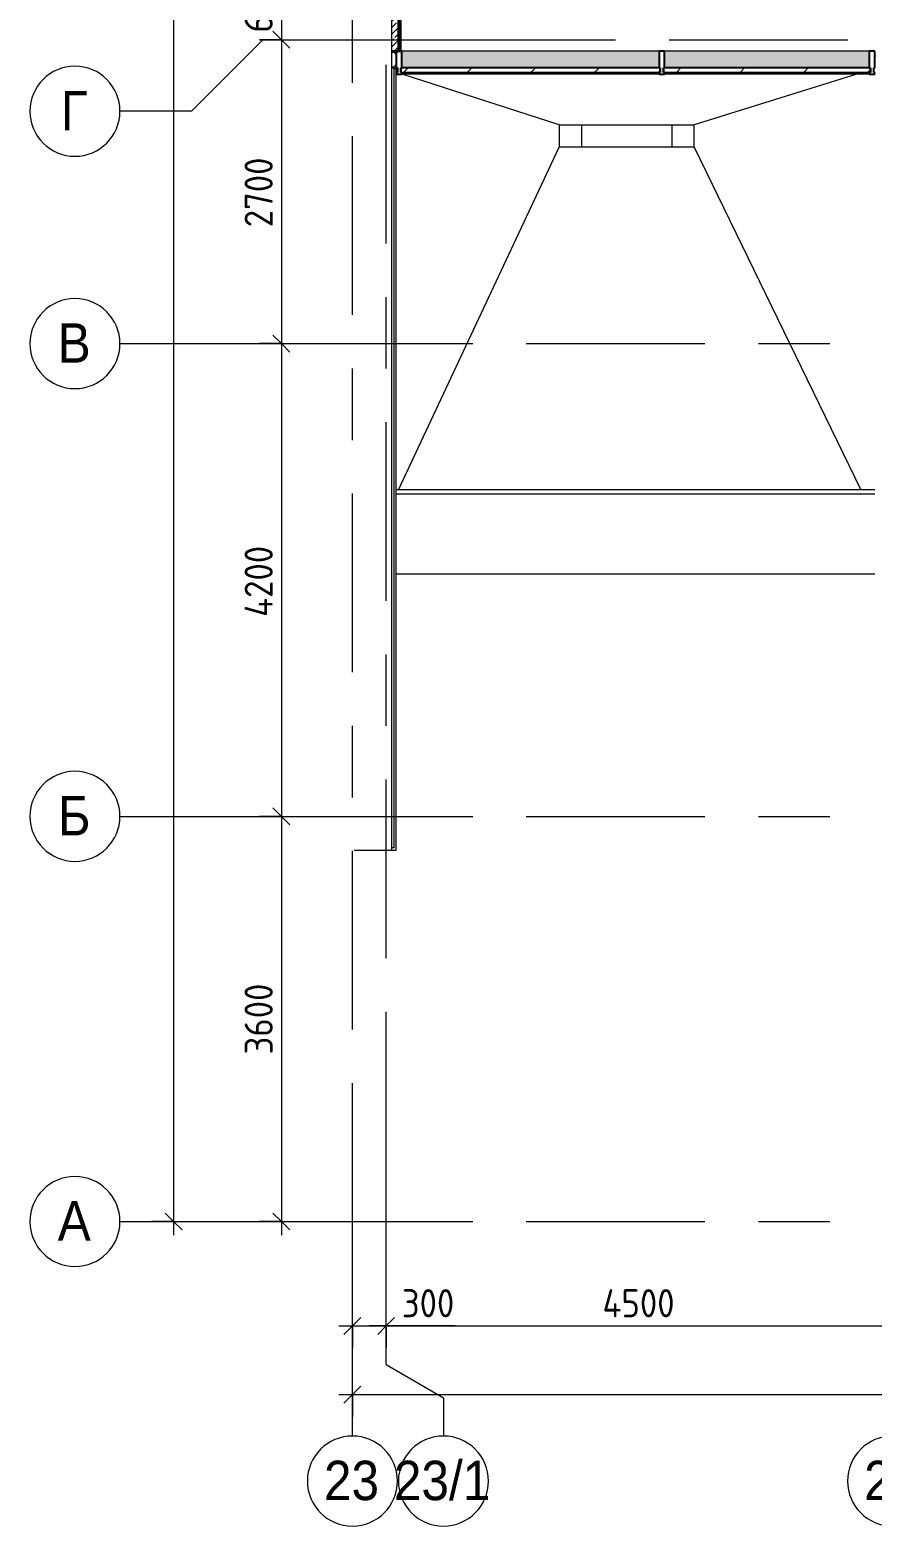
# Model space of a CAD drawing. Header units: millimetres. Extents: x 81094 to 272713, y -8553 to 29000.
# Drawn here: x 81694 to 89179, y -2706 to 10588 of the extents above; entities that cross this region are included whole.
import ezdxf

# ---------------------------------------------------------------- set-up
doc = ezdxf.new("R2010")
doc.units = ezdxf.units.MM
doc.linetypes.add('Осевая', pattern=[3175, 635, -476.25, 1587.5, -476.25])
for name, color, linetype, lineweight in [('A-ANNO-DIMS', 7, 'Continuous', 9), ('A-ANNO-DIMS-100', 7, 'Continuous', 9), ('A-DETL-GENF', 7, 'Continuous', 9), ('A-GENM', 7, 'Continuous', 9), ('A-GLAZ-CURT', 7, 'Continuous', 9), ('A-GLAZ-CURT-1', 7, 'Continuous', 25), ('A-GLAZ-CWMG', 7, 'Continuous', 9), ('A-GLAZ-CWMG-1', 7, 'Continuous', 25), ('A-ROOF', 7, 'Continuous', 9), ('A-WALL', 7, 'Continuous', 9), ('I-WALL', 7, 'Continuous', 9), ('Оси', 7, 'Continuous', 9), ('Оси-1', 7, 'Continuous', 20), ('Оси-2', 7, 'Осевая', 9)]:
    doc.layers.add(name, color=color, linetype=linetype, lineweight=lineweight)
for name, color, linetype, lineweight, true_color in [('A-WALL-1', 7, 'Continuous', 35, 0x3c3c3c), ('A-WALL-2', 7, 'Continuous', 13, 0x3c3c3c), ('A-WALL-3', 7, 'Continuous', 25, 0x3c3c3c), ('A-WALL-FNSH-1', 7, 'Continuous', 9, 0x3c3c3c), ('A-WALL-FNSH-2', 7, 'Continuous', 13, 0x3c3c3c)]:
    doc.layers.add(name, color=color, linetype=linetype, lineweight=lineweight, true_color=true_color)
doc.styles.add('Arial', font='arial.ttf', dxfattribs={"width": 0.9, "height": 350})
doc.styles.add('ISOCPEUR', font='isocpeur.ttf', dxfattribs={"width": 0.9, "height": 250})
doc.dimstyles.new('ISO-2_5_0_9К_БОЛЬШОЙ', dxfattribs={"dimscale": 304.8, "dimtxt": 248.995294, "dimasz": 0.492126, "dimexe": 0.393701, "dimexo": 0.984252, "dimgap": 0, "dimtad": 1, "dimdec": 0, "dimrnd": 10, "dimzin": 0, "dimdsep": 46, "dimtxsty": 'ISOCPEUR', "dimblk1": 'OBLIQUE', "dimblk2": 'OBLIQUE', "dimsah": 1, "dimcen": 0.09, "dimdle": 0.393701, "dimazin": 0, "dimtfac": 1, "dimtdec": 4, "dimtix": 1, "dimtmove": 0, "dimatfit": 3, "dimfxl": 1, "dimtvp": 1, "dimtolj": 1, "dimtzin": 0, "dimarcsym": 2})
doc.dimstyles.new('ISO-2_5_0_9К_БОЛЬШОЙ_1', dxfattribs={"dimscale": 304.8, "dimtxt": 248.995294, "dimasz": 0.492126, "dimexe": 0.393701, "dimexo": 0.984252, "dimgap": 0, "dimtad": 1, "dimdec": 0, "dimrnd": 10, "dimzin": 0, "dimdsep": 46, "dimtxsty": 'ISOCPEUR', "dimblk1": 'OBLIQUE', "dimblk2": 'OBLIQUE', "dimsah": 1, "dimcen": 0.09, "dimdle": 0.393701, "dimazin": 0, "dimtfac": 1, "dimtdec": 4, "dimtix": 1, "dimtmove": 2, "dimatfit": 3, "dimfxl": 1, "dimtvp": 1, "dimtolj": 1, "dimtzin": 0, "dimarcsym": 2})
doc.dimstyles.new('ISO-2_5_0_9К_БОЛЬШОЙ_2', dxfattribs={"dimscale": 304.8, "dimtxt": 248.995294, "dimasz": 0.492126, "dimexe": 0.393701, "dimexo": 0.984252, "dimgap": 0, "dimtad": 1, "dimdec": 0, "dimrnd": 10, "dimzin": 0, "dimdsep": 46, "dimtxsty": 'ISOCPEUR', "dimblk1": 'OBLIQUE', "dimblk2": 'OBLIQUE', "dimsah": 1, "dimcen": 0.09, "dimdle": 0.393701, "dimazin": 0, "dimtfac": 1, "dimtdec": 4, "dimtix": 1, "dimtmove": 1, "dimatfit": 3, "dimfxl": 1, "dimtvp": 1, "dimtolj": 1, "dimtzin": 0, "dimarcsym": 2})

# ---------------------------------------------------------------- blocks, each defined once
blk = doc.blocks.new('Системная панель - Стекло - 40мм-23946635-План расстановки осветительного оборудования 2 этажа в осях 23-33')
at = {"layer": 'A-GLAZ-CURT'}
h = blk.add_hatch(dxfattribs=at)
h.set_pattern_fill('FP_9', color=256, style=0, pattern_type=2)
h.set_pattern_definition([(45, (-86242.5, -10110), (-282.8427, 282.8427), [200, -600]), (45, (-86442.5, -10210), (-282.8427, 282.8427), [600, -200]), (45, (-86042.5, -10310), (-282.8427, 282.8427), [200, -600])])
h.paths.add_polyline_path([(1153, 0), (1153, 40), (-1153, 40), (-1153, 0), (1020, 0)])
at = {"layer": 'A-GLAZ-CURT-1'}
for p, q in [((1153, 40), (-1153, 40)), ((-1153, 40), (-1153, 0)), ((-1153, 0), (1153, 0)), ((1153, 0), (1153, 40))]:
    blk.add_line(p, q, dxfattribs=at)
blk = doc.blocks.new('Системная панель - Стекло - 40мм-23946636-План расстановки осветительного оборудования 2 этажа в осях 23-33')
at = {"layer": 'A-GLAZ-CURT'}
h = blk.add_hatch(dxfattribs=at)
h.set_pattern_fill('FP_10', color=256, style=0, pattern_type=2)
h.set_pattern_definition([(45, (-88344.25, -10110), (-282.8427, 282.8427), [200, -600]), (45, (-88544.25, -10210), (-282.8427, 282.8427), [600, -200]), (45, (-88144.25, -10310), (-282.8427, 282.8427), [200, -600])])
h.paths.add_polyline_path([(919, 0), (919, 40), (-919, 40), (-919, 0), (211, 0)])
at = {"layer": 'A-GLAZ-CURT-1'}
for p, q in [((919, 40), (-919, 40)), ((-919, 40), (-919, 0)), ((-919, 0), (919, 0)), ((919, 0), (919, 40))]:
    blk.add_line(p, q, dxfattribs=at)
blk = doc.blocks.new('Прямоугольный импост - Импост структурный с накладкой - 190мм-23186047-План расстановки осветительного оборудования 2 этажа в осях 23-33')
at = {"layer": 'A-GLAZ-CWMG'}
for points in [[(87285, 10250), (87285, 10400), (85000, 10400), (85000, 10250), (87162, 10250)], [(87285, 10193), (87285, 10210), (85000, 10210), (85000, 10193), (87162, 10193)]]:
    blk.add_hatch(color=256, dxfattribs=at).paths.add_polyline_path(points)
for p, q in [((87285, 10400), (85000, 10400)), ((87285, 10193), (85000, 10193))]:
    blk.add_line(p, q, dxfattribs=at)
blk = doc.blocks.new('Прямоугольный импост - Импост структурный с накладкой - 190мм-23186048-План расстановки осветительного оборудования 2 этажа в осях 23-33')
at = {"layer": 'A-GLAZ-CWMG'}
for points in [[(88000, 10250), (88000, 10400), (87335, 10400), (87335, 10250)], [(88000, 10193), (88000, 10210), (87335, 10210), (87335, 10193)]]:
    blk.add_hatch(color=256, dxfattribs=at).paths.add_polyline_path(points)
for p, q in [((88000, 10400), (87335, 10400)), ((88000, 10193), (87335, 10193))]:
    blk.add_line(p, q, dxfattribs=at)
blk = doc.blocks.new('Прямоугольный импост - Импост структурный с накладкой - 190мм-23186049-План расстановки осветительного оборудования 2 этажа в осях 23-33')
at = {"layer": 'A-GLAZ-CWMG'}
for points in [[(89154, 10250), (89154, 10400), (88000, 10400), (88000, 10250), (88455, 10250)], [(88000, 10193), (89154, 10193), (89154, 10210), (88000, 10210)]]:
    blk.add_hatch(color=256, dxfattribs=at).paths.add_polyline_path(points)
for p, q in [((89154, 10400), (88000, 10400)), ((89154, 10193), (88000, 10193))]:
    blk.add_line(p, q, dxfattribs=at)
blk = doc.blocks.new('Прямоугольный импост - Импост структурный с накладкой - 190мм-23946639-План расстановки осветительного оборудования 2 этажа в осях 23-33')
at = {"layer": 'A-GLAZ-CWMG-1'}
for p, q in [((-50, 0), (-50, 17)), ((-50, 17), (0, 17)), ((-40, 0), (-50, 0)), ((-40, -40), (-40, 0)), ((0, 0), (-10, 0)), ((-10, 0), (-10, -40)), ((0, 17), (0, 0)), ((-50, -190), (-50, -40)), ((-50, -40), (-40, -40)), ((-10, -40), (0, -40)), ((0, -40), (0, -190)), ((0, -190), (-50, -190))]:
    blk.add_line(p, q, dxfattribs=at)
blk = doc.blocks.new('Прямоугольный импост - Импост структурный с накладкой - 190мм-23946641-План расстановки осветительного оборудования 2 этажа в осях 23-33')
at = {"layer": 'A-GLAZ-CWMG-1'}
for p, q in [((0, 17), (-50, 17)), ((-50, 17), (-50, 0)), ((-50, 0), (-40, 0)), ((-40, 0), (-40, -40)), ((-10, -40), (-10, 0)), ((-10, 0), (0, 0)), ((0, 0), (0, 17)), ((-40, -40), (-50, -40)), ((-50, -40), (-50, -190)), ((0, -40), (-10, -40)), ((0, -190), (0, -40)), ((-50, -190), (0, -190))]:
    blk.add_line(p, q, dxfattribs=at)
blk = doc.blocks.new('Прямоугольный импост - Импост структурный с накладкой - 190мм-23946633-План расстановки осветительного оборудования 2 этажа в осях 23-33')
at = {"layer": 'A-GLAZ-CWMG-1'}
for p, q in [((-25, 0), (-25, 17)), ((-25, 17), (25, 17)), ((-15, 0), (-25, 0)), ((-15, -40), (-15, 0)), ((25, 0), (15, 0)), ((15, 0), (15, -40)), ((25, 17), (25, 0)), ((-25, -190), (-25, -40)), ((-25, -40), (-15, -40)), ((15, -40), (25, -40)), ((25, -40), (25, -190)), ((25, -190), (-25, -190))]:
    blk.add_line(p, q, dxfattribs=at)
blk = doc.blocks.new('парапет9 - парапет-22867712-План расстановки осветительного оборудования 2 этажа в осях 23-33')
at = {"layer": 'A-GENM'}
for p, q in [((89202, 8002), (84950, 8002)), ((89202, 7964), (84950, 7964)), ((84950, 7255), (89202, 7255))]:
    blk.add_line(p, q, dxfattribs=at)
blk = doc.blocks.new('DET_L_Линия разрыва - М100-30654842-План расстановки осветительного оборудования 2 этажа в осях 23-33')
at = {"layer": 'A-DETL-GENF'}
blk.add_line((24080, 0), (12340, 0), dxfattribs=at)
blk = doc.blocks.new('Ось сетки - D8-29747960-План расстановки осветительного оборудования 2 этажа в осях 23-33')
at = {"layer": 'Оси-1'}
for start, end in [(360, 180), (180, 360)]:
    blk.add_arc((0, 0), 4, start, end, dxfattribs=at)
blk = doc.blocks.new('DIMBLOCK9-План расстановки осветительного оборудования 2 этажа в осях 23-33')
at = {"layer": 'A-ANNO-DIMS-100', "lineweight": 20}
for p, q in [((83929, 11100), (83854, 11175)), ((83929, 11100), (84004, 11025)), ((83929, 10500), (83854, 10575)), ((83929, 10500), (84004, 10425))]:
    blk.add_line(p, q, dxfattribs=at)
at = {"layer": 'A-ANNO-DIMS-100'}
for p, q in [((83735, 11100), (84049, 11100)), ((83929, 11100), (83735, 11100)), ((83929, 11100), (83929, 10500)), ((83735, 10500), (84049, 10500)), ((83929, 10500), (83735, 10500))]:
    blk.add_line(p, q, dxfattribs=at)
at = {"layer": 'A-ANNO-DIMS-100', "color": 0, "insert": (83602, 10563), "char_height": 250, "width": 568.86, "attachment_point": 1, "rotation": 90, "line_spacing_factor": 1.149209, "style": 'ISOCPEUR'}
blk.add_mtext('600', dxfattribs=at)
blk = doc.blocks.new('_Oblique')
at = {"color": 0, "linetype": 'ByBlock', "lineweight": -2}
blk.add_line((-0.5, -0.5), (0.5, 0.5), dxfattribs=at)
blk = doc.blocks.new('DIMBLOCK10-План расстановки осветительного оборудования 2 этажа в осях 23-33')
at = {"layer": 'A-ANNO-DIMS-100', "lineweight": 20}
for p, q in [((83929, 10500), (83854, 10575)), ((83929, 10500), (84004, 10425)), ((83929, 7800), (83854, 7875)), ((83929, 7800), (84004, 7725))]:
    blk.add_line(p, q, dxfattribs=at)
at = {"layer": 'A-ANNO-DIMS-100'}
for p, q in [((83735, 10500), (84049, 10500)), ((83929, 10500), (83735, 10500)), ((83929, 10500), (83929, 7800)), ((83735, 7800), (84049, 7800)), ((83929, 7800), (83735, 7800))]:
    blk.add_line(p, q, dxfattribs=at)
at = {"layer": 'A-ANNO-DIMS-100', "color": 0, "insert": (83602, 8834), "char_height": 250, "width": 758.48, "attachment_point": 1, "rotation": 90, "line_spacing_factor": 1.149209, "style": 'ISOCPEUR'}
blk.add_mtext('2700', dxfattribs=at)
blk = doc.blocks.new('DIMBLOCK11-План расстановки осветительного оборудования 2 этажа в осях 23-33')
at = {"layer": 'A-ANNO-DIMS-100', "lineweight": 20}
for p, q in [((83929, 7800), (83854, 7875)), ((83929, 7800), (84004, 7725)), ((83929, 3600), (83854, 3675)), ((83929, 3600), (84004, 3525))]:
    blk.add_line(p, q, dxfattribs=at)
at = {"layer": 'A-ANNO-DIMS-100'}
for p, q in [((83735, 7800), (84049, 7800)), ((83929, 7800), (83735, 7800)), ((83929, 7800), (83929, 3600)), ((83735, 3600), (84049, 3600)), ((83929, 3600), (83735, 3600))]:
    blk.add_line(p, q, dxfattribs=at)
at = {"layer": 'A-ANNO-DIMS-100', "color": 0, "insert": (83602, 5372), "char_height": 250, "width": 787.21, "attachment_point": 1, "rotation": 90, "line_spacing_factor": 1.149209, "style": 'ISOCPEUR'}
blk.add_mtext('4200', dxfattribs=at)
blk = doc.blocks.new('DIMBLOCK12-План расстановки осветительного оборудования 2 этажа в осях 23-33')
at = {"layer": 'A-ANNO-DIMS-100'}
for p, q in [((83735, 3600), (84049, 3600)), ((83929, 3600), (83735, 3600)), ((83929, 3600), (83929, -120)), ((83735, 0), (84049, 0)), ((83929, 0), (83735, 0))]:
    blk.add_line(p, q, dxfattribs=at)
at = {"layer": 'A-ANNO-DIMS-100', "lineweight": 20}
for p, q in [((83929, 3600), (83854, 3675)), ((83929, 3600), (84004, 3525)), ((83929, 0), (83854, 75)), ((83929, 0), (84004, -75))]:
    blk.add_line(p, q, dxfattribs=at)
at = {"layer": 'A-ANNO-DIMS-100', "color": 0, "insert": (83602, 1484), "char_height": 250, "width": 758.48, "attachment_point": 1, "rotation": 90, "line_spacing_factor": 1.149209, "style": 'ISOCPEUR'}
blk.add_mtext('3600', dxfattribs=at)
blk = doc.blocks.new('DIMBLOCK13-План расстановки осветительного оборудования 2 этажа в осях 23-33')
at = {"layer": 'A-ANNO-DIMS-100'}
for p, q in [((82971, 27120), (82971, -120)), ((82777, 27000), (83091, 27000)), ((82971, 27000), (82777, 27000)), ((82777, 0), (83091, 0)), ((82971, 0), (82777, 0))]:
    blk.add_line(p, q, dxfattribs=at)
at = {"layer": 'A-ANNO-DIMS-100', "lineweight": 20}
for p, q in [((82971, 27000), (82896, 27075)), ((82971, 27000), (83046, 26925)), ((82971, 0), (82896, 75)), ((82971, 0), (83046, -75))]:
    blk.add_line(p, q, dxfattribs=at)
at = {"layer": 'A-ANNO-DIMS-100', "color": 0, "insert": (82644, 13572), "char_height": 250, "width": 948.1, "attachment_point": 1, "rotation": 90, "line_spacing_factor": 1.149209, "style": 'ISOCPEUR'}
blk.add_mtext('27000', dxfattribs=at)
blk = doc.blocks.new('DIMBLOCK14-План расстановки осветительного оборудования 2 этажа в осях 23-33')
at = {"layer": 'A-ANNO-DIMS-100'}
for p, q in [((84440, -928), (84860, -928)), ((84560, -1121), (84560, -808)), ((84560, -928), (84560, -1121)), ((84899, -928), (84710, -928)), ((84860, -1121), (84860, -808)), ((84860, -928), (84860, -1121)), ((85473, -928), (84899, -928))]:
    blk.add_line(p, q, dxfattribs=at)
at = {"layer": 'A-ANNO-DIMS-100', "lineweight": 20}
for p, q in [((84560, -928), (84485, -1003)), ((84560, -928), (84635, -853)), ((84860, -928), (84785, -1003)), ((84860, -928), (84935, -853))]:
    blk.add_line(p, q, dxfattribs=at)
at = {"layer": 'A-ANNO-DIMS-100', "color": 0, "insert": (84999, -601), "char_height": 250, "width": 568.86, "attachment_point": 1, "line_spacing_factor": 1.149209, "style": 'ISOCPEUR'}
blk.add_mtext('300', dxfattribs=at)
blk = doc.blocks.new('DIMBLOCK15-План расстановки осветительного оборудования 2 этажа в осях 23-33')
at = {"layer": 'A-ANNO-DIMS-100', "lineweight": 20}
for p, q in [((84860, -928), (84785, -1003)), ((84860, -928), (84935, -853)), ((89360, -928), (89285, -1003)), ((89360, -928), (89435, -853))]:
    blk.add_line(p, q, dxfattribs=at)
at = {"layer": 'A-ANNO-DIMS-100'}
for p, q in [((84860, -1121), (84860, -808)), ((84860, -928), (89360, -928)), ((84860, -928), (84860, -1121)), ((89360, -1121), (89360, -808)), ((89360, -928), (89360, -1121))]:
    blk.add_line(p, q, dxfattribs=at)
at = {"layer": 'A-ANNO-DIMS-100', "color": 0, "insert": (86782, -601), "char_height": 250, "width": 787.21, "attachment_point": 1, "line_spacing_factor": 1.149209, "style": 'ISOCPEUR'}
blk.add_mtext('4500', dxfattribs=at)
blk = doc.blocks.new('DIMBLOCK147-План расстановки осветительного оборудования 2 этажа в осях 23-33')
at = {"layer": 'A-ANNO-DIMS-100'}
for p, q in [((84560, -1732), (84560, -1418)), ((125010, -1732), (125010, -1418)), ((84440, -1538), (125130, -1538)), ((84560, -1538), (84560, -1732)), ((125010, -1538), (125010, -1732))]:
    blk.add_line(p, q, dxfattribs=at)
at = {"layer": 'A-ANNO-DIMS-100', "lineweight": 20}
for p, q in [((84560, -1538), (84485, -1613)), ((84560, -1538), (84635, -1463)), ((125010, -1538), (124935, -1613)), ((125010, -1538), (125085, -1463))]:
    blk.add_line(p, q, dxfattribs=at)
at = {"layer": 'A-ANNO-DIMS-100', "color": 0, "insert": (104366, -1212), "char_height": 250, "width": 1005.56, "attachment_point": 1, "line_spacing_factor": 1.149209, "style": 'ISOCPEUR'}
blk.add_mtext('40450', dxfattribs=at)

msp = doc.modelspace()

# ---------------------------------------------------------------- hatches: boundary and pattern name
at = {"layer": 'A-WALL'}
h = msp.add_hatch(dxfattribs=at)
h.set_pattern_fill('FP_1', color=256, style=0, pattern_type=2)
h.set_pattern_definition([(45, (0, 0), (-70.71068, 70.71068), []), (135, (0, 0), (-70.71068, -70.71068), [])])
h.paths.add_polyline_path([(89210, 10250), (89210, 10400), (89202, 10400), (89202, 10250), (89207, 10250)])
h.paths.add_polyline_path([(84930, 10250), (84950, 10250), (84950, 10400), (84910.7, 10400), (84910.7, 10250)])
at = {"layer": 'I-WALL'}
h = msp.add_hatch(dxfattribs=at)
h.set_pattern_fill('FP_2', color=256, style=0, pattern_type=2)
h.set_pattern_definition([(45, (0, 0), (-57.02463, 57.02463), []), (45, (57.025, 0), (-57.02463, 57.02463), [100.806, -20.161, 3.353, -16.808])])
h.paths.add_polyline_path([(84910.7, 10400), (84970, 10400), (84970, 15370.6), (84750, 15260.6), (84750, 15121.2), (84910.7, 15040.9), (84910.7, 12394.4)])
h.paths.add_polyline_path([(84970, 15611.2), (84970, 16080), (84910.7, 16080), (84910.7, 15640.9)])
h = msp.add_hatch(dxfattribs=at)
h.set_pattern_fill('FP_19', color=256, style=0, pattern_type=2)
h.set_pattern_definition([(0, (0, 0), (121.92, 30.48), [10.058, -81.382, 10.058, -81.382, -487.68]), (0, (0, 0), (121.92, 30.48), [-182.88, 10.058, -172.822, 10.058, -81.382, -213.36]), (0, (0, 0), (121.92, 30.48), [-457.2, 10.058, -50.902, 10.058, -142.342]), (120, (45.72, 15.24), (-87.356454, 90.345817), [10.058, -81.382, 10.058, -81.382, -487.68]), (120, (45.72, 15.24), (-87.356454, 90.345817), [-182.88, 10.058, -172.822, 10.058, -81.382, -213.36]), (120, (45.72, 15.24), (-87.356454, 90.345817), [-457.2, 10.058, -50.902, 10.058, -142.342]), (240, (60.96, 76.2), (-34.563546, -120.825817), [10.058, -81.382, 10.058, -81.382, -487.68]), (240, (60.96, 76.2), (-34.563546, -120.825817), [-182.88, 10.058, -172.822, 10.058, -81.382, -213.36]), (240, (60.96, 76.2), (-34.563546, -120.825817), [-457.2, 10.058, -50.902, 10.058, -142.342])])
h.paths.add_polyline_path([(84990, 10400), (84990, 13390), (84970, 13390), (84970, 10400)])

# ---------------------------------------------------------------- linework, layer by layer
at = {"layer": 'A-ROOF'}
for p, q in [((86397.5, 9745), (85002.9, 10193)), ((89043.8, 10193), (87597.5, 9745)), ((86397.5, 9745), (86397.5, 9545)), ((86397.5, 9745), (87597.5, 9745)), ((86597.5, 9545), (86597.5, 9745)), ((87397.5, 9745), (87397.5, 9545)), ((87597.5, 9545), (87597.5, 9745)), ((84968.7, 6501.9), (86397.5, 9545)), ((87597.5, 9545), (86397.5, 9545)), ((87597.5, 9545), (89079.4, 6501.9))]:
    msp.add_line(p, q, dxfattribs=at)
at = {"layer": 'A-WALL'}
for p, q in [((84910.7, 10250), (84950, 10250)), ((84930, 10247), (84930, 10250)), ((84960, 10242), (84930, 10242))]:
    msp.add_line(p, q, dxfattribs=at)
at = {"layer": 'A-WALL-1'}
for p in [(84970, 15370.6), (84910.7, 10400)]:
    msp.add_line(p, (84970, 10400), dxfattribs=at)
at = {"layer": 'A-WALL-2'}
for p, q in [((84950, 10250), (84950, 10400)), ((84930, 3320), (84930, 10247)), ((84930, 3320), (84910.7, 3320))]:
    msp.add_line(p, q, dxfattribs=at)
at = {"layer": 'A-WALL-3'}
for p, q in [((84990, 10400), (84990, 13390)), ((84970, 10400), (84990, 10400))]:
    msp.add_line(p, q, dxfattribs=at)
at = {"layer": 'A-WALL-FNSH-1'}
for p, q in [((84950, 3300), (84950, 10247)), ((84576.1, 3300), (84950, 3300))]:
    msp.add_line(p, q, dxfattribs=at)
at = {"layer": 'A-WALL-FNSH-2'}
for p, q in [((84930, 10247), (84950, 10247)), ((84950, 10247), (84950, 10250))]:
    msp.add_line(p, q, dxfattribs=at)
at = {"layer": 'I-WALL'}
for p, q in [((84991, 10621), (84991, 10400)), ((84990, 10401), (89202, 10401))]:
    msp.add_line(p, q, dxfattribs=at)
at = {"layer": 'Оси'}
for p, q in [((83763.9, 10500), (83128.9, 9865)), ((83763.9, 10500), (86263.9, 10500)), ((83128.9, 9865), (82493.9, 9865)), ((82493.9, 7800), (84993.9, 7800)), ((82493.9, 3600), (84993.9, 3600)), ((84860, -1271.3), (84860, 1228.7)), ((84560, -1906.3), (84560, 593.7)), ((82493.9, 0), (84993.9, 0)), ((84860, -1271.3), (85369, -1567.3)), ((85369, -1567.3), (85369, -1906.3))]:
    msp.add_line(p, q, dxfattribs=at)
at = {"layer": 'Оси-2'}
for p, q in [((84560, 593.7), (84560, 19415.1)), ((84860, 1228.7), (84860, 19415.1)), ((86263.9, 10500), (122738, 10500)), ((84993.9, 7800), (122738, 7800)), ((84993.9, 3600), (122738, 3600)), ((84993.9, 0), (122738, 0))]:
    msp.add_line(p, q, dxfattribs=at)

# ---------------------------------------------------------------- block references
at = {"layer": 'A-DETL-GENF', "rotation": 270.0000000000003}
msp.add_blockref('DET_L_Линия разрыва - М100-30654842-План расстановки осветительного оборудования 2 этажа в осях 23-33', (84910.7, 27380.8), dxfattribs=at)
at = {"layer": 'A-GENM'}
msp.add_blockref('парапет9 - парапет-22867712-План расстановки осветительного оборудования 2 этажа в осях 23-33', (0, -1500), dxfattribs=at)
at = {"layer": 'A-GLAZ-CURT'}
for name, p in [('Системная панель - Стекло - 40мм-23946635-План расстановки осветительного оборудования 2 этажа в осях 23-33', (86142.5, 10210)), ('Системная панель - Стекло - 40мм-23946636-План расстановки осветительного оборудования 2 этажа в осях 23-33', (88244.3, 10210))]:
    msp.add_blockref(name, p, dxfattribs=at)
at = {"layer": 'A-GLAZ-CWMG', "rotation": 180}
msp.add_blockref('Прямоугольный импост - Импост структурный с накладкой - 190мм-23946641-План расстановки осветительного оборудования 2 этажа в осях 23-33', (84950, 10210), dxfattribs=at)
at = {"layer": 'A-GLAZ-CWMG'}
for name in ['Прямоугольный импост - Импост структурный с накладкой - 190мм-23186047-План расстановки осветительного оборудования 2 этажа в осях 23-33', 'Прямоугольный импост - Импост структурный с накладкой - 190мм-23186048-План расстановки осветительного оборудования 2 этажа в осях 23-33', 'Прямоугольный импост - Импост структурный с накладкой - 190мм-23186049-План расстановки осветительного оборудования 2 этажа в осях 23-33']:
    msp.add_blockref(name, (0, 0), dxfattribs=at)
at = {"layer": 'A-GLAZ-CWMG', "extrusion": (0, 0, -1), "rotation": 180}
for name, p in [('Прямоугольный импост - Импост структурный с накладкой - 190мм-23946633-План расстановки осветительного оборудования 2 этажа в осях 23-33', (-87310, 10210)), ('Прямоугольный импост - Импост структурный с накладкой - 190мм-23946639-План расстановки осветительного оборудования 2 этажа в осях 23-33', (-89203.5, 10210))]:
    msp.add_blockref(name, p, dxfattribs=at)
at = {"layer": 'Оси-1', "xscale": 99.99999999999993, "yscale": 99.99999999999993, "zscale": 99.99999999999993, "rotation": 269.9999999999994}
for p in [(82093.9, 9865), (82093.9, 7800), (82093.9, 3600), (82093.9, 0)]:
    msp.add_blockref('Ось сетки - D8-29747960-План расстановки осветительного оборудования 2 этажа в осях 23-33', p, dxfattribs=at)
at = {"layer": 'Оси-1', "xscale": 99.99999999999993, "yscale": 99.99999999999993, "zscale": 99.99999999999993}
for p in [(84560, -2306.3), (85369, -2306.3), (89360, -2306.3)]:
    msp.add_blockref('Ось сетки - D8-29747960-План расстановки осветительного оборудования 2 этажа в осях 23-33', p, dxfattribs=at)

# ---------------------------------------------------------------- texts
at = {"layer": 'Оси', "char_height": 350, "attachment_point": 1, "style": 'Arial'}
for s, insert, width in [('\\fArial|b0|i0|c204|p34|;\\W.9;Г', (81968.1, 10046), 295.823), ('\\fArial|b0|i0|c204|p34|;\\W.9;В', (81941.1, 7981), 360.759), ('\\fArial|b0|i0|c204|p34|;\\W.9;Б', (81944.2, 3781), 353.544), ('\\fArial|b0|i0|c204|p34|;\\W.9;А', (81941.1, 181), 360.759), ('23', (84307.4, -2125.6), 606.076), ('23/1', (84928.8, -2125.6), 1060.633), ('24', (89107.4, -2125.6), 606.076)]:
    msp.add_mtext(s, dxfattribs=dict(at, insert=insert, width=width))

# ---------------------------------------------------------------- dimensions: what is measured, and where the dimension line sits
at = {"layer": 'A-ANNO-DIMS'}
dim = msp.add_linear_dim(base=(82971, 0), p1=(83077.1, 27000), p2=(83077.1, 0), angle=90, dimstyle='ISO-2_5_0_9К_БОЛЬШОЙ_1', override={"dimpost": '<>', "dimfxl": 26999.999823}, dxfattribs=at)
dim.commit()
dim.dimension.update_dxf_attribs({"geometry": 'DIMBLOCK13-План расстановки осветительного оборудования 2 этажа в осях 23-33', "text_midpoint": (82811.1, 14046), "dimtype": 160, "text_rotation": 90})
for base, p1, p2, override, picture, middle in [((83929, 10500), (84035.1, 11100), (84035.1, 10500), {"dimpost": '<>', "dimfxl": 600}, 'DIMBLOCK9-План расстановки осветительного оборудования 2 этажа в осях 23-33', (83804, 10800)), ((83929, 7800), (84035.1, 10500), (84035.1, 7800), {"dimpost": '<>', "dimfxl": 2700}, 'DIMBLOCK10-План расстановки осветительного оборудования 2 этажа в осях 23-33', (83804, 9150)), ((83929, 3600), (84035.1, 7800), (84035.1, 3600), {"dimpost": '<>', "dimfxl": 4200}, 'DIMBLOCK11-План расстановки осветительного оборудования 2 этажа в осях 23-33', (83804, 5700)), ((83929, 0), (84035.1, 3600), (84035.1, 0), {"dimpost": '<>', "dimfxl": 3600}, 'DIMBLOCK12-План расстановки осветительного оборудования 2 этажа в осях 23-33', (83804, 1800))]:
    dim = msp.add_linear_dim(base=base, p1=p1, p2=p2, angle=90, dimstyle='ISO-2_5_0_9К_БОЛЬШОЙ', override=override, dxfattribs=at)
    dim.commit()
    dim.dimension.update_dxf_attribs({"geometry": picture, "text_midpoint": middle})
dim = msp.add_linear_dim(base=(84860, -927.5), p1=(84560, -821.4), p2=(84860, -821.4), dimstyle='ISO-2_5_0_9К_БОЛЬШОЙ_2', override={"dimpost": '<>', "dimfxl": 300}, dxfattribs=at)
dim.commit()
dim.dimension.update_dxf_attribs({"geometry": 'DIMBLOCK14-План расстановки осветительного оборудования 2 этажа в осях 23-33', "text_midpoint": (85283.6, -767.6), "dimtype": 160})
for base, p1, p2, override, picture, middle in [((89360, -927.5), (84860, -821.4), (89360, -821.4), {"dimpost": '<>', "dimfxl": 4500}, 'DIMBLOCK15-План расстановки осветительного оборудования 2 этажа в осях 23-33', (87110, -802.5)), ((125010, -1538.4), (84560, -1432.3), (125010, -1432.3), {"dimpost": '<>', "dimfxl": 40450}, 'DIMBLOCK147-План расстановки осветительного оборудования 2 этажа в осях 23-33', (104785, -1413.4))]:
    dim = msp.add_linear_dim(base=base, p1=p1, p2=p2, dimstyle='ISO-2_5_0_9К_БОЛЬШОЙ', override=override, dxfattribs=at)
    dim.commit()
    dim.dimension.update_dxf_attribs({"geometry": picture, "text_midpoint": middle})

doc.saveas('drawing.dxf')
